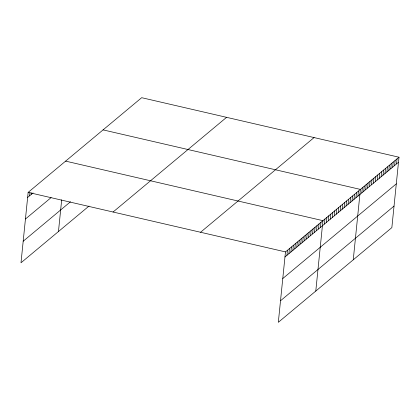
<?xml version="1.0" encoding="UTF-8"?>
<svg xmlns="http://www.w3.org/2000/svg" width="420" height="420" viewBox="0 0 420 420"><rect width="100%" height="100%" fill="white"/><g stroke="black" fill="none" stroke-linecap="round" stroke-linejoin="round"><path stroke-width="0.63" d="M399 157.216L285.479 251.906L278.324 322.308L391.85 227.624L399 157.216L141.677 97.692L28.151 192.376L21 262.784L89.024 206.047M29.61 195.804L29.93 192.633M31.579 194.161L31.71 192.89M58.464 231.536L61.682 199.82M286.933 255.334L287.448 250.257M288.907 253.691L289.422 248.614M290.876 252.042L291.391 246.971M292.85 250.399L293.365 245.327M294.819 248.756L295.334 243.679M296.793 247.112L297.308 242.036M298.762 245.464L299.281 240.392M300.736 243.821L301.25 238.749M302.71 242.177L303.224 237.101M304.679 240.534L305.193 235.457M306.653 238.886L307.167 233.814M308.621 237.242L309.136 232.171M310.595 235.599L311.11 230.522M312.564 233.956L313.084 228.879M314.538 232.307L315.053 227.236M316.507 230.664L317.026 225.593M318.481 229.021L318.995 223.944M320.455 227.378L320.969 222.301M315.788 291.065L322.938 220.658L65.615 161.128M324.397 224.086L324.912 219.014M326.366 222.442L326.881 217.366M328.34 220.799L328.855 215.722M330.309 219.151L330.829 214.079M332.283 217.508L332.798 212.436M334.257 215.864L334.772 210.788M336.226 214.221L336.74 209.144M338.2 212.572L338.714 207.501M340.169 210.929L340.683 205.858M342.143 209.286L342.657 204.209M344.111 207.643L344.631 202.566M346.085 205.994L346.6 200.923M348.059 204.351L348.574 199.28M350.028 202.708L350.543 197.631M352.002 201.065L352.517 195.988M353.971 199.416L354.485 194.345M355.945 197.773L356.459 192.701M357.913 196.13L358.428 191.053M353.252 259.817L360.402 189.409L103.079 129.885M361.814 192.875L362.334 187.803M363.746 191.263L364.261 186.191M365.678 189.656L366.193 184.579M367.605 188.044L368.12 182.973M369.537 186.433L370.052 181.361M371.464 184.826L371.983 179.755M373.396 183.215L373.91 178.143M375.328 181.608L375.842 176.531M377.255 179.996L377.769 174.925M379.187 178.385L379.701 173.313M381.113 176.778L381.633 171.707M383.045 175.166L383.56 170.095M384.977 173.56L385.492 168.483M386.904 171.948L387.419 166.877M388.836 170.336L389.351 165.265M390.763 168.73L391.282 163.658M392.695 167.118L393.209 162.047M394.627 165.512L395.141 160.435M396.554 163.9L397.068 158.828M27.636 197.453L33.059 192.927M25.447 219.009L51.077 197.631M23.189 241.222L70.513 201.752M113.069 212.021L226.59 117.332M200.56 232.26L314.081 137.571M284.959 256.977L398.486 162.288M282.77 278.539L396.296 183.85M280.518 300.752L394.039 206.062M28.151 192.376L285.479 251.906"/></g></svg>
